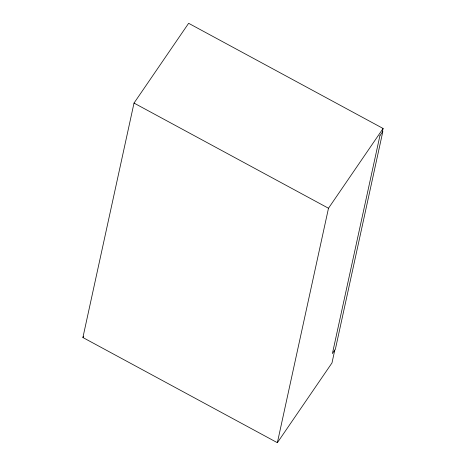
<?xml version="1.0" encoding="UTF-8"?>
<svg xmlns="http://www.w3.org/2000/svg" width="466" height="466" viewBox="0 0 466 466"><rect width="100%" height="100%" fill="white"/><g stroke="black" fill="none" stroke-linecap="round" stroke-linejoin="round"><path stroke-width="0.7" d="M334.774 350.117L331.984 362.927L277.369 442.7L82.901 337.524L134.016 103.073L188.631 23.3L383.099 128.476L382.26 132.321M277.369 442.7L328.489 208.25L383.099 128.476M82.901 337.524L83.723 336.324M134.016 103.073L328.489 208.25M379.889 135.792L332.404 353.583L335.369 349.25L382.854 131.453L379.889 135.792"/></g></svg>
